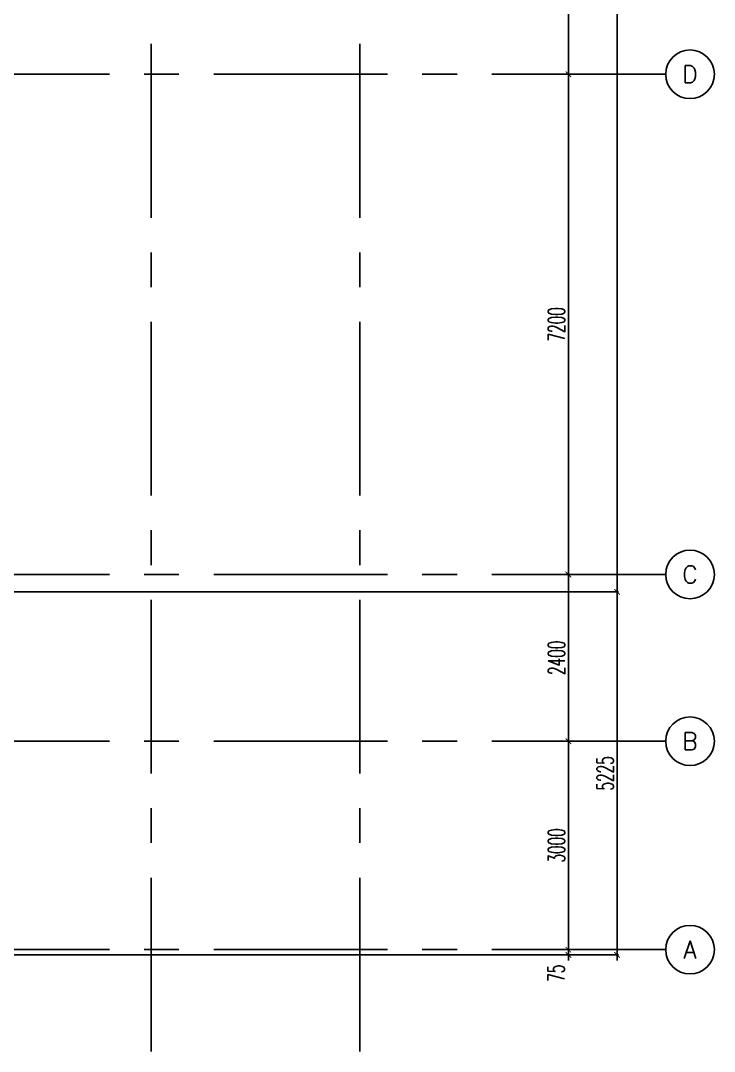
# Model space of a CAD drawing. Extents: x -0.3 to 92.6, y -1.1 to 78.4.
# Drawn here: x 82.65 to 92.62, y -1.11 to 13.72 of the extents above; entities that cross this region are included whole.
import ezdxf
from ezdxf.enums import TextEntityAlignment as Align

# ---------------------------------------------------------------- set-up
doc = ezdxf.new("R2010")
doc.units = 0
doc.header["$MEASUREMENT"] = 0
doc.header["$PDMODE"] = 34
doc.linetypes.add('CENTERX2', pattern=[4, 2.5, -0.5, 0.5, -0.5])
doc.layers.get('0').update_dxf_attribs({"color": 11, "linetype": 'CONTINUOUS'})
doc.layers.get('DEFPOINTS').update_dxf_attribs({"color": 11, "linetype": 'CONTINUOUS'})
for name, color, linetype in [('AX-CR', 11, 'CONTINUOUS'), ('AX-DIM', 11, 'CONTINUOUS'), ('AX-TXT', 11, 'CONTINUOUS'), ('AXES', 11, 'CENTERX2')]:
    doc.layers.add(name, color=color, linetype=linetype)
doc.styles.add('ROMANS', font='ROMANS.shx', dxfattribs={"width": 0.6})
doc.dimstyles.new('DIM-OUT', dxfattribs={"dimscale": 0, "dimtxt": 0.24, "dimasz": 0.08, "dimexe": 0.02, "dimexo": 0.02, "dimgap": 0.05, "dimtad": 1, "dimdec": 0, "dimlfac": 1000, "dimzin": 0, "dimdsep": 46, "dimtxsty": 'ROMANS', "dimblk1": 'ARCHTICK', "dimblk2": 'ARCHTICK', "dimsah": 1, "dimcen": 0.01, "dimdle": 0.08, "dimclrd": 7, "dimclre": 7, "dimclrt": 2, "dimadec": 0, "dimazin": 0, "dimtp": 2, "dimtm": 2, "dimtfac": 0.114286, "dimtdec": 0, "dimtix": 1, "dimtmove": 2, "dimatfit": 3, "dimldrblk": 'ARCHTICK', "dimfxl": 0, "dimtolj": 1, "dimtzin": 0, "dimarcsym": 0})

# ---------------------------------------------------------------- blocks, each defined once
blk = doc.blocks.new('_ARCHTICK')
at = {"color": 0, "linetype": 'ByBlock', "const_width": 0.15}
blk.add_lwpolyline([(-0.5, -0.5), (0.5, 0.5)], dxfattribs=at)
blk = doc.blocks.new('*D192')
at = {"layer": 'AX-DIM', "color": 7, "lineweight": -2}
for p, q in [((90.542, 5.5), (91.242, 5.5)), ((91.222, 5.58), (91.222, 0.195)), ((48.597, 0.275), (91.242, 0.275))]:
    blk.add_line(p, q, dxfattribs=at)
at = {"layer": 'DEFPOINTS', "color": 0}
for p in [(90.522, 5.5), (48.577, 0.275), (91.222, 0.275)]:
    blk.add_point(p, dxfattribs=at)
at = {"layer": 'AX-DIM', "color": 7, "lineweight": -2, "xscale": 0.08, "yscale": 0.08, "zscale": 0.08}
for p, rotation in [((91.222, 5.5), 90), ((91.222, 0.275), 270)]:
    blk.add_blockref('_ARCHTICK', p, dxfattribs=dict(at, rotation=rotation))
at = {"layer": 'AX-DIM', "color": 2, "insert": (91.052, 2.887), "char_height": 0.24, "attachment_point": 5, "rotation": 90, "style": 'ROMANS'}
blk.add_mtext('\\A1;5225', dxfattribs=at)
blk = doc.blocks.new('*D170')
at = {"layer": 'AX-DIM', "color": 7, "lineweight": -2}
for p, q in [((90.522, 16.63), (90.522, 12.87)), ((90.142, 16.55), (90.542, 16.55)), ((90.142, 12.95), (90.542, 12.95))]:
    blk.add_line(p, q, dxfattribs=at)
at = {"layer": 'DEFPOINTS', "color": 0}
for p in [(90.122, 16.55), (90.122, 12.95), (90.522, 12.95)]:
    blk.add_point(p, dxfattribs=at)
at = {"layer": 'AX-DIM', "color": 7, "lineweight": -2, "xscale": 0.08, "yscale": 0.08, "zscale": 0.08}
for p, rotation in [((90.522, 16.55), 90), ((90.522, 12.95), 270)]:
    blk.add_blockref('_ARCHTICK', p, dxfattribs=dict(at, rotation=rotation))
at = {"layer": 'AX-DIM', "color": 2, "insert": (90.352, 14.75), "char_height": 0.24, "attachment_point": 5, "rotation": 90, "style": 'ROMANS'}
blk.add_mtext('\\A1;3600', dxfattribs=at)
blk = doc.blocks.new('*D167')
at = {"layer": 'AX-DIM', "color": 7, "lineweight": -2}
for p, q in [((90.142, 0.35), (90.542, 0.35)), ((90.522, 0.35), (90.522, 0.43)), ((90.522, 0.35), (90.522, 0.275)), ((90.142, 0.275), (90.542, 0.275)), ((90.522, 0.275), (90.522, 0.195))]:
    blk.add_line(p, q, dxfattribs=at)
at = {"layer": 'DEFPOINTS', "color": 0}
for p in [(90.122, 0.35), (90.122, 0.275), (90.522, 0.275)]:
    blk.add_point(p, dxfattribs=at)
at = {"layer": 'AX-DIM', "color": 7, "lineweight": -2, "xscale": 0.08, "yscale": 0.08, "zscale": 0.08}
for p, rotation in [((90.522, 0.35), 270), ((90.522, 0.275), 90)]:
    blk.add_blockref('_ARCHTICK', p, dxfattribs=dict(at, rotation=rotation))
at = {"layer": 'AX-DIM', "color": 2, "insert": (90.347, 0.011), "char_height": 0.24, "attachment_point": 5, "rotation": 90, "style": 'ROMANS'}
blk.add_mtext('\\A1;75', dxfattribs=at)
blk = doc.blocks.new('*D166')
at = {"layer": 'AX-DIM', "color": 7, "lineweight": -2}
for p, q in [((90.522, 3.43), (90.522, 0.27)), ((90.142, 3.35), (90.542, 3.35)), ((90.142, 0.35), (90.542, 0.35))]:
    blk.add_line(p, q, dxfattribs=at)
at = {"layer": 'DEFPOINTS', "color": 0}
for p in [(90.122, 3.35), (90.122, 0.35), (90.522, 0.35)]:
    blk.add_point(p, dxfattribs=at)
at = {"layer": 'AX-DIM', "color": 7, "lineweight": -2, "xscale": 0.08, "yscale": 0.08, "zscale": 0.08}
for p, rotation in [((90.522, 3.35), 90), ((90.522, 0.35), 270)]:
    blk.add_blockref('_ARCHTICK', p, dxfattribs=dict(at, rotation=rotation))
at = {"layer": 'AX-DIM', "color": 2, "insert": (90.352, 1.85), "char_height": 0.24, "attachment_point": 5, "rotation": 90, "style": 'ROMANS'}
blk.add_mtext('\\A1;3000', dxfattribs=at)
blk = doc.blocks.new('*D165')
at = {"layer": 'AX-DIM', "color": 7, "lineweight": -2}
for p, q in [((90.522, 5.83), (90.522, 3.27)), ((90.142, 5.75), (90.542, 5.75)), ((90.142, 3.35), (90.542, 3.35))]:
    blk.add_line(p, q, dxfattribs=at)
at = {"layer": 'DEFPOINTS', "color": 0}
for p in [(90.122, 5.75), (90.122, 3.35), (90.522, 3.35)]:
    blk.add_point(p, dxfattribs=at)
at = {"layer": 'AX-DIM', "color": 7, "lineweight": -2, "xscale": 0.08, "yscale": 0.08, "zscale": 0.08}
for p, rotation in [((90.522, 5.75), 90), ((90.522, 3.35), 270)]:
    blk.add_blockref('_ARCHTICK', p, dxfattribs=dict(at, rotation=rotation))
at = {"layer": 'AX-DIM', "color": 2, "insert": (90.352, 4.55), "char_height": 0.24, "attachment_point": 5, "rotation": 90, "style": 'ROMANS'}
blk.add_mtext('\\A1;2400', dxfattribs=at)
blk = doc.blocks.new('*D164')
at = {"layer": 'AX-DIM', "color": 7, "lineweight": -2}
for p, q in [((90.142, 12.95), (90.542, 12.95)), ((90.522, 13.03), (90.522, 5.67)), ((90.142, 5.75), (90.542, 5.75))]:
    blk.add_line(p, q, dxfattribs=at)
at = {"layer": 'DEFPOINTS', "color": 0}
for p in [(90.122, 12.95), (90.122, 5.75), (90.522, 5.75)]:
    blk.add_point(p, dxfattribs=at)
at = {"layer": 'AX-DIM', "color": 7, "lineweight": -2, "xscale": 0.08, "yscale": 0.08, "zscale": 0.08}
for p, rotation in [((90.522, 12.95), 90), ((90.522, 5.75), 270)]:
    blk.add_blockref('_ARCHTICK', p, dxfattribs=dict(at, rotation=rotation))
at = {"layer": 'AX-DIM', "color": 2, "insert": (90.352, 9.35), "char_height": 0.24, "attachment_point": 5, "rotation": 90, "style": 'ROMANS'}
blk.add_mtext('\\A1;7200', dxfattribs=at)
blk = doc.blocks.new('*D191')
at = {"layer": 'AX-DIM', "color": 7, "lineweight": -2}
for p, q in [((91.222, 64.9), (91.222, 5.42)), ((82.392, 64.82), (91.242, 64.82)), ((82.392, 5.5), (91.242, 5.5))]:
    blk.add_line(p, q, dxfattribs=at)
at = {"layer": 'DEFPOINTS', "color": 0}
for p in [(82.372, 64.82), (82.372, 5.5), (91.222, 5.5)]:
    blk.add_point(p, dxfattribs=at)
at = {"layer": 'AX-DIM', "color": 7, "lineweight": -2, "xscale": 0.08, "yscale": 0.08, "zscale": 0.08}
for p, rotation in [((91.222, 64.82), 90), ((91.222, 5.5), 270)]:
    blk.add_blockref('_ARCHTICK', p, dxfattribs=dict(at, rotation=rotation))
at = {"layer": 'AX-DIM', "color": 2, "insert": (91.052, 35.16), "char_height": 0.24, "attachment_point": 5, "rotation": 90, "style": 'ROMANS'}
blk.add_mtext('\\A1;59320', dxfattribs=at)
blk = doc.blocks.new('AXR')
at = {"layer": 'AX-CR'}
blk.add_circle((350, 0), 350, dxfattribs=at)
at = {"layer": 'AX-TXT', "style": 'ROMANS'}
blk.add_attdef('AX', text='', height=250, dxfattribs=at).set_placement((350, 0), align=Align.MIDDLE)

msp = doc.modelspace()

# ---------------------------------------------------------------- linework, layer by layer
at = {"layer": 'AXES'}
for p, q in [((84.5217, -1.1143), (84.5217, 77.6984)), ((87.5217, -1.1143), (87.5217, 77.6984)), ((91.9217, 12.95), (23.8817, 12.95)), ((91.9217, 5.75), (23.8817, 5.75)), ((91.9217, 3.35), (23.8817, 3.35)), ((91.9217, 0.35), (23.8817, 0.35))]:
    msp.add_line(p, q, dxfattribs=at)

# ---------------------------------------------------------------- block references
at = {"layer": 'AXES', "xscale": 0.001, "yscale": 0.001, "zscale": 0.001}
for p, values in [((91.9217, 12.95), {'AX': 'D'}), ((91.9217, 5.75), {'AX': 'C'}), ((91.9217, 3.35), {'AX': 'B'}), ((91.9217, 0.35), {'AX': 'A'})]:
    msp.add_blockref('AXR', p, dxfattribs=at).add_auto_attribs(values)

# ---------------------------------------------------------------- dimensions: what is measured, and where the dimension line sits
at = {"layer": 'AX-DIM'}
for base, p1, p2, picture, middle in [((91.2217, 5.5), (82.3717, 64.82), (82.3717, 5.5), '*D191', (91.0517, 35.16)), ((90.5217, 12.95), (90.1217, 16.55), (90.1217, 12.95), '*D170', (90.3517, 14.75)), ((90.5217, 5.75), (90.1217, 12.95), (90.1217, 5.75), '*D164', (90.3517, 9.35)), ((90.5217, 3.35), (90.1217, 5.75), (90.1217, 3.35), '*D165', (90.3517, 4.55)), ((91.2217, 0.275), (90.5217, 5.5), (48.5767, 0.275), '*D192', (91.0517, 2.8875)), ((90.5217, 0.35), (90.1217, 3.35), (90.1217, 0.35), '*D166', (90.3517, 1.85))]:
    dim = msp.add_linear_dim(base=base, p1=p1, p2=p2, angle=270, dimstyle='DIM-OUT', override={"dimscale": 1}, dxfattribs=at)
    dim.commit()
    dim.dimension.update_dxf_attribs({"geometry": picture, "text_midpoint": middle})
dim = msp.add_linear_dim(base=(90.5217, 0.275), p1=(90.1217, 0.35), p2=(90.1217, 0.275), angle=270, dimstyle='DIM-OUT', override={"dimscale": 1}, dxfattribs=at)
dim.commit()
dim.dimension.update_dxf_attribs({"geometry": '*D167', "text_midpoint": (90.3467, 0.0105), "dimtype": 160})

doc.saveas('drawing.dxf')
